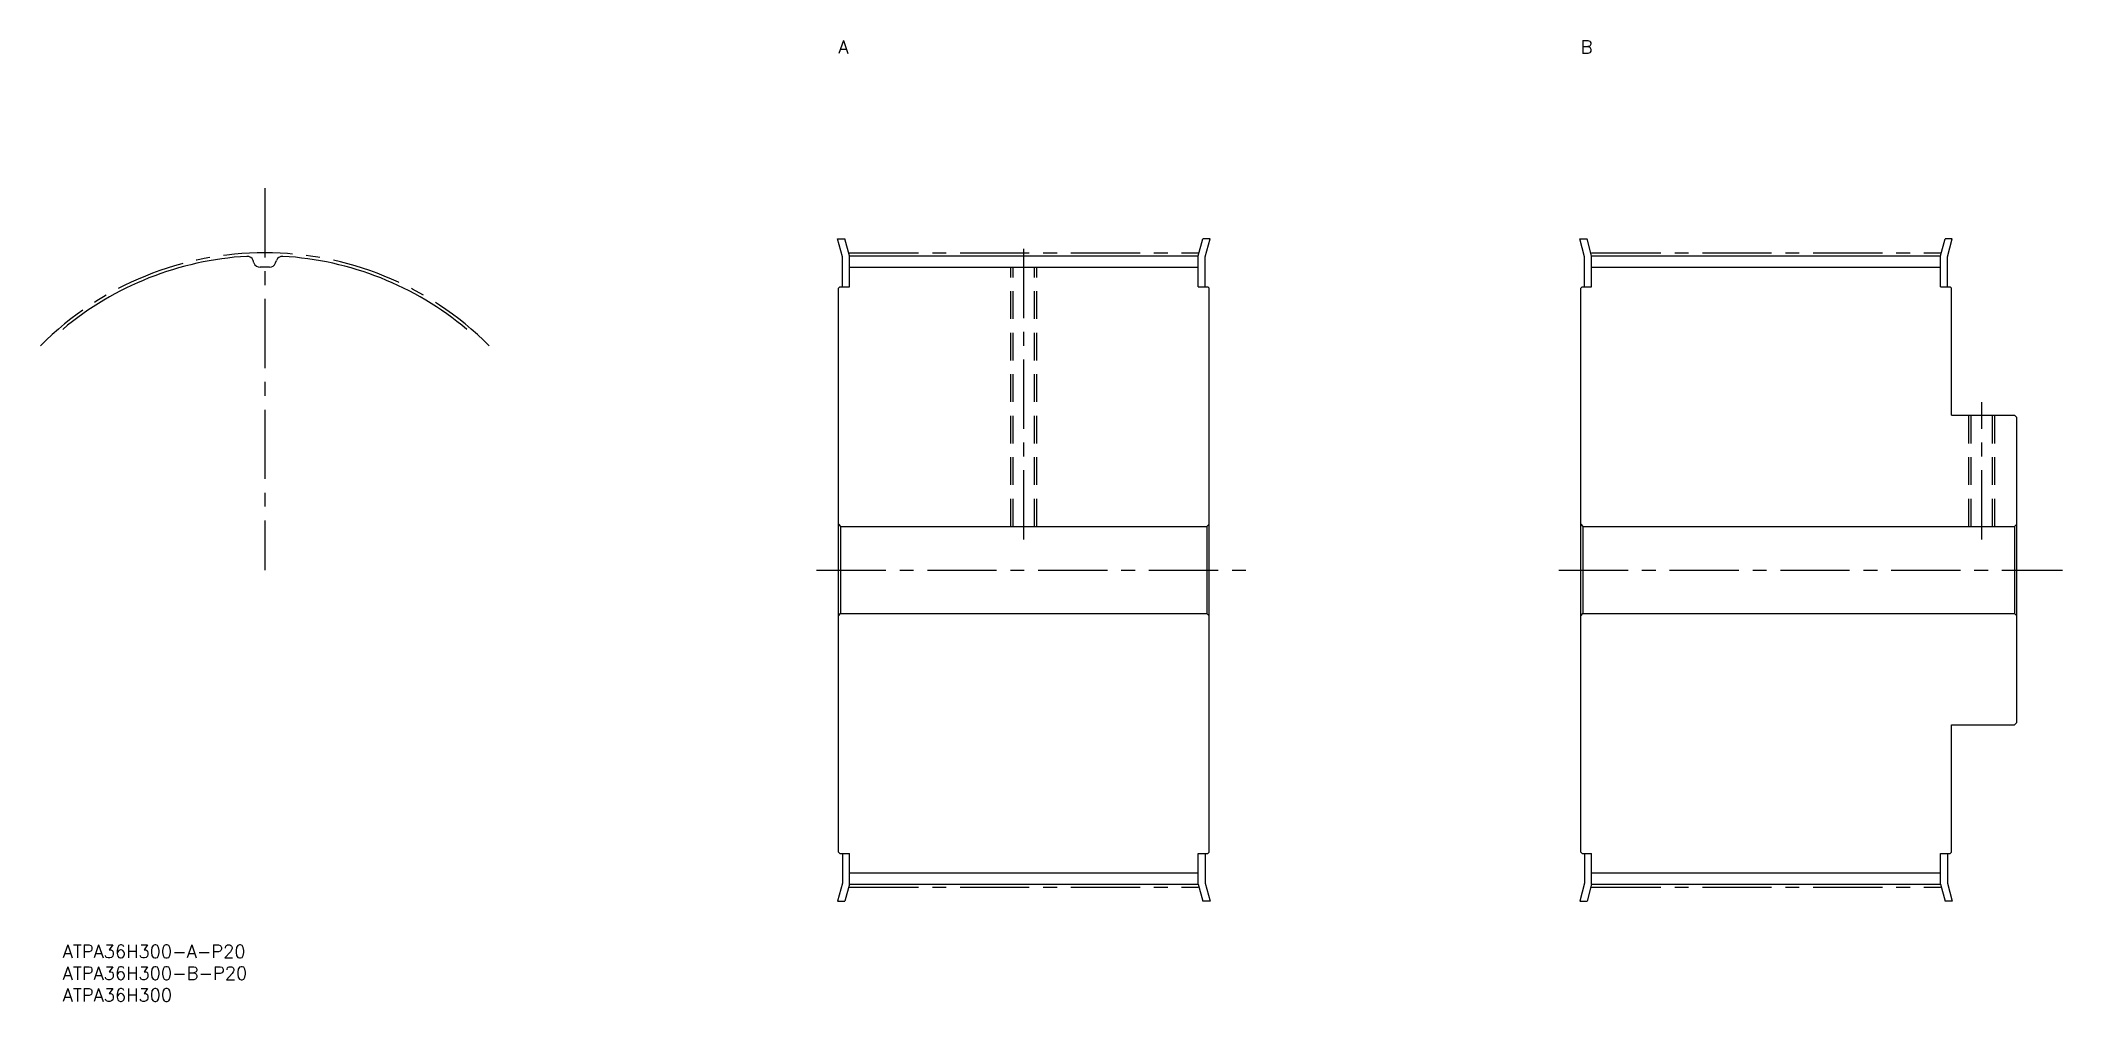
# Model space of a CAD drawing. Extents: x -5 to 459, y -13 to 208.
import ezdxf

# ---------------------------------------------------------------- set-up
doc = ezdxf.new("R2010")
doc.units = 0
doc.header["$LTSCALE"] = 0.5
doc.linetypes.add('CENTER', pattern=[50.8, 31.75, -6.35, 6.35, -6.35])
doc.linetypes.add('DASHED', pattern=[19.05, 12.7, -6.35])
for name, color, linetype in [('MSM_CENTER', 1, 'CENTER'), ('MSM_CONTINUOUS', 7, 'CONTINUOUS'), ('MSM_DASHED', 4, 'DASHED'), ('MSM_PART_NUMBER', 7, 'CONTINUOUS')]:
    doc.layers.add(name, color=color, linetype=linetype)
doc.styles.get("Standard").update_dxf_attribs({"font": 'txt.shx', "height": 3, "bigfont": 'bigfont.shx'})

# ---------------------------------------------------------------- blocks, each defined once
blk = doc.blocks.new('*U37')
at = {"layer": 'MSM_PART_NUMBER'}
blk.add_text('ATPA36H300-A-P20', height=3, dxfattribs=at).set_placement((0, -3))
blk = doc.blocks.new('*U38')
at = {"layer": 'MSM_PART_NUMBER'}
blk.add_text('ATPA36H300-B-P20', height=3, dxfattribs=at).set_placement((0, -8))
blk = doc.blocks.new('*U39')
at = {"layer": 'MSM_PART_NUMBER'}
blk.add_text('ATPA36H300', height=3, dxfattribs=at).set_placement((0, -13))
blk = doc.blocks.new('*U40')
at = {"layer": 'MSM_PART_NUMBER'}
blk.add_text('A', height=3, dxfattribs=at).set_placement((177.87, 204.5))
blk = doc.blocks.new('*U41')
at = {"layer": 'MSM_PART_NUMBER'}
blk.add_text('B', height=3, dxfattribs=at).set_placement((348.08, 204.5))

msp = doc.modelspace()

# ---------------------------------------------------------------- linework, layer by layer
at = {"layer": 'MSM_CENTER'}
for p, q in [((46.33, 173.59), (46.33, 86)), ((180.37, 158.76), (260.37, 158.76)), ((220.37, 93), (220.37, 161.76)), ((350.58, 158.76), (430.58, 158.76)), ((440.08, 93), (440.08, 124.5)), ((172.87, 86), (271.87, 86)), ((343.08, 86), (458.58, 86)), ((180.37, 13.23), (260.37, 13.23)), ((350.58, 13.23), (430.58, 13.23))]:
    msp.add_line(p, q, dxfattribs=at)
msp.add_arc((46.33, 86), 72.77, 45, 135, dxfattribs=at)
at = {"layer": 'MSM_CONTINUOUS'}
for p, q in [((178.77, 157.87), (177.66, 162)), ((177.66, 162), (179.32, 162)), ((178.77, 151), (178.77, 157.87)), ((180.37, 158.08), (179.32, 162)), ((180.37, 158.08), (260.37, 158.08)), ((180.37, 151), (180.37, 158.08)), ((260.37, 158.08), (261.42, 162)), ((260.37, 151), (260.37, 158.08)), ((263.08, 162), (261.42, 162)), ((261.97, 157.87), (263.08, 162)), ((261.97, 151), (261.97, 157.87)), ((347.87, 162), (349.53, 162)), ((348.98, 157.87), (347.87, 162)), ((348.98, 151), (348.98, 157.87)), ((350.58, 158.08), (349.53, 162)), ((350.58, 158.08), (430.58, 158.08)), ((350.58, 151), (350.58, 158.08)), ((430.58, 158.08), (431.63, 162)), ((430.58, 151), (430.58, 158.08)), ((433.28, 162), (431.63, 162)), ((432.18, 157.87), (433.28, 162)), ((432.18, 151), (432.18, 157.87)), ((43.85, 156.45), (43.64, 157.03)), ((48.81, 156.45), (49.02, 157.03)), ((180.37, 155.49), (260.37, 155.49)), ((350.58, 155.49), (430.58, 155.49)), ((177.87, 150.7), (178.17, 151)), ((177.87, 21.3), (177.87, 150.7)), ((178.17, 151), (180.37, 151)), ((260.37, 151), (262.57, 151)), ((262.57, 151), (262.87, 150.7)), ((262.87, 21.3), (262.87, 150.7)), ((348.08, 150.7), (348.38, 151)), ((348.08, 21.3), (348.08, 150.7)), ((348.38, 151), (350.58, 151)), ((430.58, 151), (432.78, 151)), ((432.78, 151), (433.08, 150.7)), ((433.08, 121.5), (433.08, 150.7)), ((433.08, 121.5), (447.58, 121.5)), ((447.58, 121.5), (448.08, 121)), ((448.08, 51), (448.08, 121)), ((177.87, 96.5), (178.37, 96)), ((178.37, 96), (262.37, 96)), ((178.37, 96), (178.37, 76)), ((262.87, 96.5), (262.37, 96)), ((262.37, 96), (262.37, 76)), ((348.08, 96.5), (348.58, 96)), ((348.58, 96), (447.58, 96)), ((348.58, 96), (348.58, 76)), ((447.58, 96), (448.08, 96.5)), ((447.58, 96), (447.58, 76)), ((177.87, 75.5), (178.37, 76)), ((178.37, 76), (262.37, 76)), ((262.87, 75.5), (262.37, 76)), ((348.08, 75.5), (348.58, 76)), ((348.58, 76), (447.58, 76)), ((447.58, 76), (448.08, 75.5)), ((433.08, 21.3), (433.08, 50.5)), ((433.08, 50.5), (447.58, 50.5)), ((447.58, 50.5), (448.08, 51)), ((178.17, 21), (177.87, 21.3)), ((178.17, 21), (180.37, 21)), ((178.77, 21), (178.77, 14.13)), ((180.37, 13.92), (180.37, 21)), ((260.37, 21), (262.57, 21)), ((260.37, 13.92), (260.37, 21)), ((261.97, 21), (261.97, 14.13)), ((262.57, 21), (262.87, 21.3)), ((348.38, 21), (348.08, 21.3)), ((348.38, 21), (350.58, 21)), ((348.98, 21), (348.98, 14.13)), ((350.58, 13.92), (350.58, 21)), ((430.58, 21), (432.78, 21)), ((430.58, 13.92), (430.58, 21)), ((432.18, 21), (432.18, 14.13)), ((432.78, 21), (433.08, 21.3)), ((178.77, 14.13), (177.66, 10)), ((180.37, 13.92), (179.32, 10)), ((180.37, 16.51), (260.37, 16.51)), ((180.37, 13.92), (260.37, 13.92)), ((260.37, 13.92), (261.42, 10)), ((261.97, 14.13), (263.08, 10)), ((348.98, 14.13), (347.87, 10)), ((350.58, 13.92), (349.53, 10)), ((350.58, 16.51), (430.58, 16.51)), ((350.58, 13.92), (430.58, 13.92)), ((430.58, 13.92), (431.63, 10)), ((432.18, 14.13), (433.28, 10)), ((177.66, 10), (179.32, 10)), ((263.08, 10), (261.42, 10)), ((347.87, 10), (349.53, 10)), ((433.28, 10), (431.63, 10))]:
    msp.add_line(p, q, dxfattribs=at)
for centre, radius, start, end in [((46.33, 86), 72.08, 93.2671, 130), ((42.31, 156.55), 1.42, 20, 93.2671), ((50.36, 156.55), 1.42, 86.7329, 160), ((46.33, 86), 72.08, 50, 86.7329), ((45.23, 156.95), 1.47, 200, 270.8877), ((46.33, 86), 69.49, 89.1123, 90.8877), ((47.43, 156.95), 1.47, 269.1123, 340)]:
    msp.add_arc(centre, radius, start, end, dxfattribs=at)
at = {"layer": 'MSM_DASHED'}
for p, q in [((217.37, 96), (217.37, 155.49)), ((217.92, 96), (217.92, 155.49)), ((222.83, 96), (222.83, 155.49)), ((223.37, 96), (223.37, 155.49)), ((437.08, 96), (437.08, 121.5)), ((437.62, 96), (437.62, 121.5)), ((442.53, 96), (442.53, 121.5)), ((443.08, 96), (443.08, 121.5))]:
    msp.add_line(p, q, dxfattribs=at)

# ---------------------------------------------------------------- block references
at = {"layer": 'MSM_CONTINUOUS'}
for name in ['*U40', '*U41', '*U37', '*U38', '*U39']:
    msp.add_blockref(name, (0, 0), dxfattribs=at)

doc.saveas('drawing.dxf')
